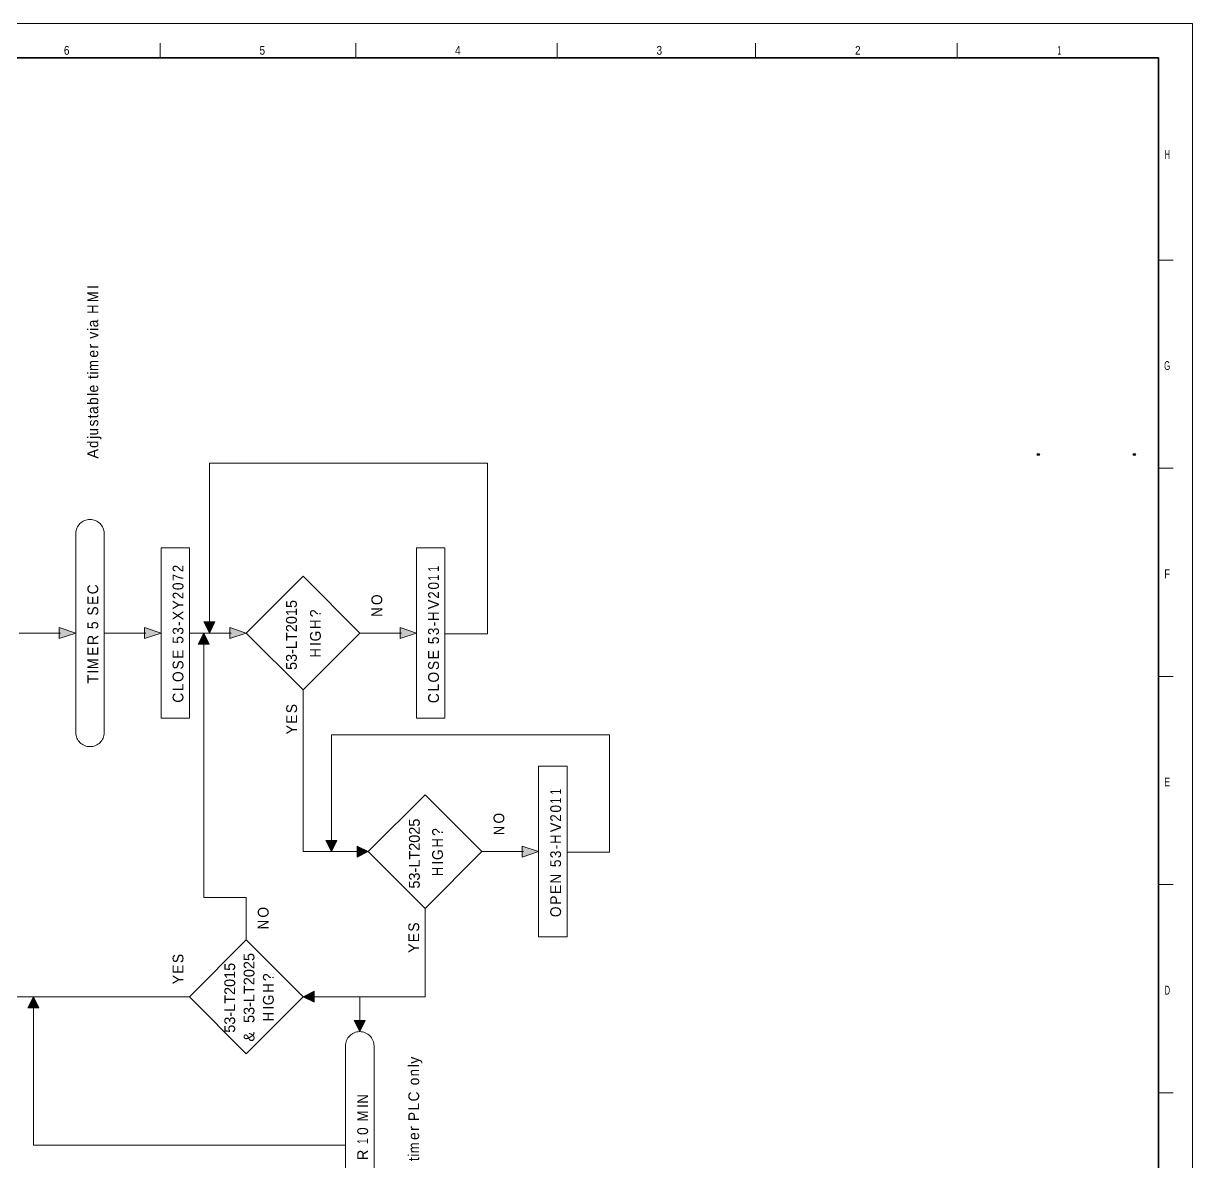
# Model space of a CAD drawing. Header units: millimetres. Extents: x 0 to 841, y 0 to 594.
# Drawn here: x 439.5 to 841, y 203.2 to 594 of the extents above; entities that cross this region are included whole.
import ezdxf
from ezdxf.enums import TextEntityAlignment as Align

# ---------------------------------------------------------------- set-up
doc = ezdxf.new("R2010")
doc.units = ezdxf.units.MM
doc.header["$LTSCALE"] = 1.5
doc.header["$PDMODE"] = 32
doc.header["$PDSIZE"] = 0.75
for name, color, linetype, lineweight in [('1', 7, 'Continuous', 13), ('51', 7, 'Continuous', 13), ('9', 7, 'Continuous', 13)]:
    doc.layers.add(name, color=color, linetype=linetype, lineweight=lineweight)
doc.layers.add('43', color=7, linetype='Continuous')

msp = doc.modelspace()

# ---------------------------------------------------------------- hatches: boundary and pattern name
at = {"layer": '51'}
for points in [[(451.852, 382.789), (451.852, 386.62), (457.564, 384.676)], [(481.099, 382.789), (481.099, 386.62), (486.812, 384.676)], [(501.435, 388.506), (505.262, 388.506), (503.377, 384.676)], [(510.346, 382.789), (510.346, 386.62), (516.059, 384.676)], [(568.842, 382.789), (568.842, 386.62), (574.554, 384.676)], [(503.32, 380.902), (499.493, 380.902), (501.435, 384.676)], [(543.365, 313.442), (547.191, 313.442), (545.306, 309.669)], [(554.161, 307.782), (554.161, 311.555), (557.931, 309.669)], [(610.771, 307.782), (610.771, 311.555), (616.426, 309.669)], [(539.309, 261.702), (539.309, 257.929), (535.539, 259.816)], [(444.825, 255.985), (440.998, 255.985), (442.94, 259.816)], [(553.132, 251.64), (556.902, 251.64), (555.017, 247.867)]]:
    msp.add_hatch(color=256, dxfattribs=at).paths.add_polyline_path(points)

# ---------------------------------------------------------------- linework, layer by layer
at = {"layer": '1'}
for p, q in [((486.455, 587.261), (486.455, 582.228)), ((486.455, 587.261), (486.455, 582.228)), ((553.613, 587.261), (553.613, 582.228)), ((553.613, 587.261), (553.613, 582.228)), ((622.776, 587.261), (622.776, 582.228)), ((622.776, 587.261), (622.776, 582.228)), ((690.937, 587.261), (690.937, 582.228)), ((690.937, 587.261), (690.937, 582.228)), ((760.1, 587.261), (760.1, 582.228)), ((760.1, 587.261), (760.1, 582.228)), ((834.275, 512.761), (829.263, 512.761)), ((834.275, 512.761), (829.263, 512.761)), ((834.275, 441.28), (829.263, 441.28)), ((834.275, 441.28), (829.263, 441.28)), ((834.275, 369.799), (829.263, 369.799)), ((834.275, 369.799), (829.263, 369.799)), ((834.275, 298.318), (829.263, 298.318)), ((834.275, 298.318), (829.263, 298.318)), ((834.275, 226.838), (829.263, 226.838)), ((834.275, 226.838), (829.263, 226.838))]:
    msp.add_line(p, q, dxfattribs=at)
at = {"layer": '1', "lineweight": 35}
msp.add_lwpolyline([(829.263, 112.014), (829.263, 582.228), (10.333, 582.228), (10.333, 10.382)], dxfattribs=at)
msp.add_lwpolyline([(829.263, 112.014), (829.263, 582.228), (10.333, 582.228), (10.333, 10.382)], dxfattribs=at)
at = {"layer": '43'}
for p in [(788, 446), (821, 446)]:
    msp.add_point(p, dxfattribs=at)
at = {"layer": '51'}
for p, q in [((438.028, 384.676), (452.309, 384.676)), ((467.275, 384.676), (481.556, 384.676)), ((496.523, 384.676), (510.804, 384.676)), ((555.017, 384.676), (569.298, 384.676)), ((596.946, 309.669), (611.228, 309.669)), ((496.523, 259.816), (219.014, 259.702))]:
    msp.add_line(p, q, dxfattribs=at)
for points in [[(595.005, 442.989), (503.377, 442.989), (503.377, 387.991)], [(584.265, 384.447), (598.889, 384.447), (598.889, 442.989), (595.005, 442.989)], [(516.059, 279.311), (516.059, 293.946), (501.435, 293.946), (501.435, 381.36)], [(535.539, 365.18), (535.539, 309.669), (554.617, 309.669)], [(636.933, 349.745), (545.306, 349.745), (545.306, 312.984)], [(626.194, 309.439), (640.818, 309.439), (640.818, 349.745), (636.933, 349.745)], [(577.467, 290.116), (577.467, 259.816), (538.851, 259.816)], [(554.046, 259.816), (555.017, 259.816), (555.017, 251.183)], [(550.162, 208.82), (442.94, 208.82), (442.94, 256.5)], [(559.93, 174.689), (559.93, 242.95), (559.873, 243.465), (559.816, 243.922), (559.702, 244.38), (559.531, 244.837), (559.302, 245.294), (559.073, 245.694), (558.787, 246.038), (558.445, 246.38), (558.102, 246.724), (557.76, 247.009), (557.36, 247.239), (556.902, 247.467), (556.446, 247.639), (555.989, 247.753), (555.531, 247.81), (555.017, 247.867), (554.503, 247.81), (554.046, 247.753), (553.59, 247.639), (553.132, 247.467), (552.676, 247.239), (552.276, 247.009), (551.933, 246.724), (551.59, 246.38), (551.247, 246.038), (550.961, 245.694), (550.733, 245.294), (550.505, 244.837), (550.333, 244.38), (550.219, 243.922), (550.162, 243.465), (550.162, 242.95), (550.162, 242.95), (550.162, 174.689)]]:
    msp.add_lwpolyline(points, dxfattribs=at)
for points in [[(467.275, 350.545), (467.275, 418.864), (467.275, 418.864), (467.275, 419.32), (467.161, 419.835), (467.046, 420.293), (466.876, 420.75), (466.704, 421.15), (466.418, 421.55), (466.132, 421.95), (465.847, 422.294), (465.504, 422.58), (465.105, 422.865), (464.705, 423.094), (464.305, 423.323), (463.848, 423.494), (463.391, 423.609), (462.876, 423.665), (462.42, 423.723), (461.906, 423.665), (461.391, 423.609), (460.935, 423.494), (460.477, 423.323), (460.077, 423.094), (459.678, 422.865), (459.278, 422.58), (458.935, 422.294), (458.65, 421.95), (458.364, 421.55), (458.135, 421.15), (457.907, 420.75), (457.735, 420.293), (457.621, 419.835), (457.564, 419.32), (457.564, 418.864), (457.564, 418.864), (457.564, 418.864), (457.564, 350.545), (457.564, 350.545), (457.564, 350.031), (457.621, 349.516), (457.735, 349.058), (457.907, 348.601), (458.135, 348.201), (458.364, 347.801), (458.65, 347.401), (458.935, 347.057), (459.278, 346.772), (459.678, 346.486), (460.077, 346.257), (460.477, 346.028), (460.935, 345.857), (461.391, 345.743), (461.906, 345.686), (462.42, 345.686), (462.876, 345.686), (463.391, 345.743), (463.848, 345.857), (464.305, 346.028), (464.705, 346.257), (465.105, 346.486), (465.504, 346.772), (465.847, 347.057), (466.132, 347.401), (466.418, 347.801), (466.704, 348.201), (466.876, 348.601), (467.046, 349.058), (467.161, 349.516), (467.275, 350.031), (467.275, 350.545)], [(486.812, 355.405), (486.812, 413.946), (496.523, 413.946), (496.523, 355.405)], [(574.554, 355.405), (574.554, 413.946), (584.265, 413.946), (584.265, 355.405)], [(555.017, 384.676), (535.539, 365.18), (516.059, 384.676), (535.539, 404.228)], [(451.852, 382.789), (451.852, 386.62), (457.564, 384.676)], [(481.099, 382.789), (481.099, 386.62), (486.812, 384.676)], [(501.435, 388.506), (505.262, 388.506), (503.377, 384.676)], [(510.346, 382.789), (510.346, 386.62), (516.059, 384.676)], [(568.842, 382.789), (568.842, 386.62), (574.554, 384.676)], [(503.32, 380.902), (499.493, 380.902), (501.435, 384.676)], [(616.426, 280.397), (616.426, 338.939), (626.194, 338.939), (626.194, 280.397)], [(596.946, 309.669), (577.467, 290.116), (557.931, 309.669), (577.467, 329.163)], [(543.365, 313.442), (547.191, 313.442), (545.306, 309.669)], [(554.161, 307.782), (554.161, 311.555), (557.931, 309.669)], [(610.771, 307.782), (610.771, 311.555), (616.426, 309.669)], [(535.539, 259.816), (516.059, 240.264), (496.523, 259.816), (516.059, 279.311)], [(539.309, 261.702), (539.309, 257.929), (535.539, 259.816)], [(444.825, 255.985), (440.998, 255.985), (442.94, 259.816)], [(553.132, 251.64), (556.902, 251.64), (555.017, 247.867)]]:
    msp.add_lwpolyline(points, close=True, dxfattribs=at)
at = {"layer": '9'}
msp.add_lwpolyline([(0, 0), (841, 0), (841, 594), (0, 594)], close=True, dxfattribs=at)
msp.add_lwpolyline([(0, 0), (841, 0), (841, 594), (0, 594)], close=True, dxfattribs=at)

# ---------------------------------------------------------------- texts
at = {"layer": '1'}
for s, width, p in [('6', 0.85, (454.385, 583.235)), ('6', 0.85, (454.385, 583.235)), ('5', 0.85, (521.543, 583.235)), ('5', 0.85, (521.543, 583.235)), ('4', 0.85, (588.702, 583.235)), ('4', 0.85, (588.702, 583.235)), ('3', 0.85, (657.865, 583.235)), ('3', 0.85, (657.865, 583.235)), ('2', 0.85, (726.025, 583.235)), ('2', 0.85, (726.025, 583.235)), ('1', 0.4, (795.18, 583.235)), ('1', 0.4, (795.18, 583.235))]:
    msp.add_text(s, height=3.02, dxfattribs=dict(at, width=width)).set_placement(p, align=Align.CENTER)
for s, width, p in [('H', 0.65, (833.271, 547.494)), ('H', 0.65, (833.271, 547.494)), ('G', 0.65, (833.271, 475.007)), ('G', 0.65, (833.271, 475.007)), ('F', 0.8, (833.271, 403.526)), ('F', 0.8, (833.271, 403.526)), ('E', 0.75, (833.271, 332.045)), ('E', 0.75, (833.271, 332.045)), ('D', 0.65, (833.271, 260.565)), ('D', 0.65, (833.271, 260.565))]:
    msp.add_text(s, height=3.02, dxfattribs=dict(at, width=width)).set_placement(p, align=Align.RIGHT)
at = {"layer": '51'}
for s, p in [('I', (465.219, 502.846)), ('i', (465.219, 488.439)), ('v', (465.219, 485.695)), ('r', (465.219, 482.322)), ('i', (465.219, 473.461)), ('t', (465.219, 471.917)), ('l', (465.219, 466.086)), ('t', (465.219, 458.368)), ('j', (465.219, 451.336)), ('A', (465.219, 444.59)), ('Y', (494.466, 392.68)), ('53-LT2015', (533.413, 372.015)), ('V', (582.209, 392.851)), ('X', (494.466, 389.02)), ('R', (465.219, 380.502)), ('I', (541.65, 380.273)), ('I', (465.219, 370.726)), ('T', (465.219, 367.353)), ('Y', (533.482, 349.859)), ('53-LT2025', (575.63, 296.95)), ('V', (624.138, 316.3)), ('I', (583.58, 305.209)), ('Y', (575.411, 274.851)), ('53-LT2025', (518.858, 250.808)), ('53-LT2015', (512.231, 247.448)), ('Y', (494.466, 264.046)), ('I', (525.484, 255.357)), ('&', (518.858, 244.424)), ('y', (575.411, 236.776)), ('l', (575.411, 235.576)), ('I', (557.874, 221.569)), ('r', (575.411, 213.736)), ('R', (557.874, 203.731)), ('i', (575.411, 204.875)), ('t', (575.411, 203.331))]:
    msp.add_text(s, height=3.713, rotation=90, dxfattribs=at).set_placement(p)
for s, width, p in [('M', 0.9, (465.219, 498.273)), ('H', 0.9, (465.219, 494.271)), ('a', 0.95, (465.219, 489.64)), ('e', 0.95, (465.219, 479.235)), ('m', 0.9, (465.219, 474.661)), ('e', 0.95, (465.219, 467.287)), ('b', 0.95, (465.219, 462.999)), ('a', 0.95, (465.219, 459.912)), ('s', 0.95, (465.219, 455.624)), ('u', 0.9, (465.219, 452.537)), ('d', 0.9, (465.219, 448.249)), ('2', 0.9, (494.466, 405.6)), ('1', 0.7, (582.209, 405.772)), ('0', 0.95, (494.466, 399.425)), ('7', 0.9, (494.466, 402.513)), ('0', 0.95, (582.209, 399.597)), ('1', 0.7, (582.209, 402.684)), ('C', 0.95, (465.219, 397.996)), ('2', 0.9, (494.466, 396.339)), ('O', 0.95, (562.729, 394.28)), ('2', 0.9, (582.209, 396.509)), ('S', 0.95, (465.219, 390.679)), ('E', 0.95, (465.219, 394.337)), ('?', 0.95, (541.65, 390.107)), ('N', 0.9, (562.729, 390.278)), ('H', 0.9, (582.209, 388.849)), ('5', 0.95, (465.219, 386.048)), ('3', 0.95, (494.466, 384.104)), ('-', 0.9, (494.466, 387.191)), ('H', 0.9, (541.65, 386.105)), ('3', 0.95, (582.209, 383.932)), ('-', 0.9, (582.209, 387.02)), ('5', 0.95, (494.466, 381.017)), ('G', 0.95, (541.65, 381.817)), ('5', 0.95, (582.209, 380.845)), ('E', 0.95, (465.219, 376.843)), ('E', 0.95, (494.466, 375.814)), ('H', 0.9, (541.65, 376.272)), ('E', 0.95, (582.209, 375.643)), ('M', 0.9, (465.219, 372.269)), ('S', 0.95, (494.466, 372.155)), ('S', 0.95, (582.209, 371.983)), ('O', 0.95, (494.466, 367.868)), ('O', 0.95, (582.209, 367.696)), ('L', 0.95, (494.466, 364.78)), ('L', 0.95, (582.209, 364.609)), ('C', 0.95, (494.466, 360.779)), ('C', 0.95, (582.209, 360.607)), ('S', 0.95, (533.482, 357.176)), ('E', 0.95, (533.482, 353.518)), ('1', 0.7, (624.138, 329.22)), ('0', 0.95, (624.138, 323.046)), ('1', 0.7, (624.138, 326.133)), ('O', 0.95, (604.658, 319.272)), ('2', 0.9, (624.138, 319.959)), ('?', 0.95, (583.58, 315.043)), ('N', 0.9, (604.658, 315.271)), ('H', 0.9, (583.58, 311.04)), ('H', 0.9, (624.138, 312.298)), ('G', 0.95, (583.58, 306.753)), ('3', 0.95, (624.138, 307.381)), ('-', 0.9, (624.138, 310.469)), ('5', 0.95, (624.138, 304.294)), ('H', 0.9, (583.58, 301.207)), ('N', 0.9, (624.138, 298.749)), ('E', 0.95, (624.138, 295.09)), ('P', 0.95, (624.138, 291.431)), ('O', 0.95, (523.713, 286.972)), ('O', 0.95, (624.138, 287.143)), ('N', 0.9, (523.713, 282.969)), ('S', 0.95, (575.411, 282.169)), ('E', 0.95, (575.411, 278.51)), ('S', 0.95, (494.466, 271.364)), ('E', 0.95, (494.466, 267.706)), ('?', 0.95, (525.484, 265.19)), ('H', 0.9, (525.484, 261.187)), ('G', 0.95, (525.484, 256.9)), ('H', 0.9, (525.484, 251.354)), ('n', 0.9, (575.411, 232.488)), ('o', 0.95, (575.411, 229.401)), ('N', 0.9, (557.874, 223.113)), ('C', 0.95, (575.411, 223.856)), ('L', 0.95, (575.411, 220.769)), ('M', 0.9, (557.874, 216.995)), ('P', 0.95, (575.411, 217.109)), ('0', 0.95, (557.874, 212.365)), ('e', 0.95, (575.411, 210.65)), ('1', 0.7, (557.874, 209.277)), ('m', 0.9, (575.411, 206.076))]:
    msp.add_text(s, height=3.713, rotation=90, dxfattribs=dict(at, width=width)).set_placement(p)

doc.saveas('drawing.dxf')
